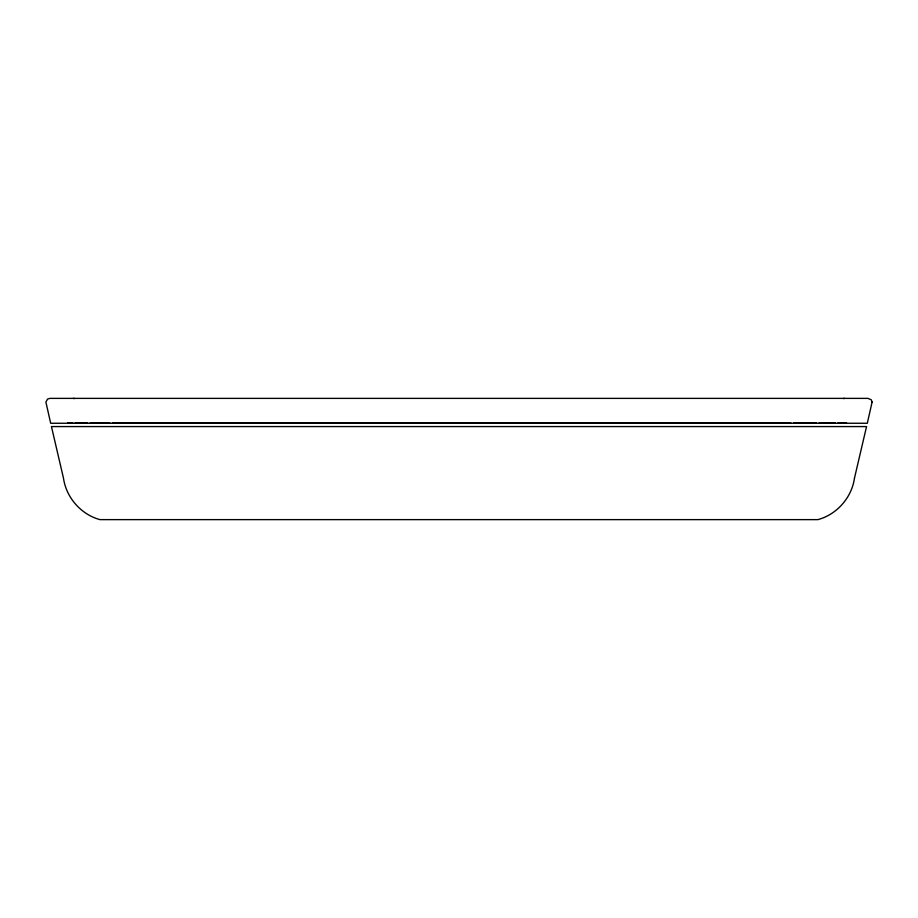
<?xml version="1.0" encoding="UTF-8"?>
<svg xmlns="http://www.w3.org/2000/svg" width="918" height="918" viewBox="0 0 918 918"><rect width="100%" height="100%" fill="white"/><g stroke="black" fill="none" stroke-linecap="round" stroke-linejoin="round"><path stroke-width="1.38" d="M843.355 398.55L844.721 398.378M67.588 422.785L72.66 422.785M75.196 422.785L87.531 422.785M90.274 422.785L109.724 422.785M112.501 422.785L790.811 422.785M793.668 422.785L816.481 422.785M819.143 422.785L835.173 422.785M838.019 422.785L846.545 422.785M73.21 398.378L74.576 398.55M872.1 402.073L867.315 423.255L50.674 423.255L45.9 402.073L47.575 399.043L49.974 398.378L868.015 398.378L871.297 399.835L872.1 402.073M854.474 478.152C851.778 497.567 836.849 514.539 817.915 519.622L99.947 519.622C81.036 514.528 66.176 497.533 63.48 478.152L51.442 426.572L866.546 426.572L854.474 478.152"/></g></svg>
